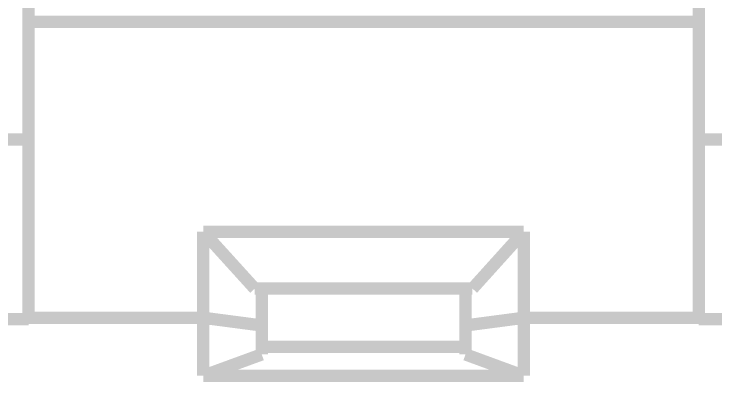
# Model space of a CAD drawing. Extents: x 0.54 to 10.46, y 0.74 to 7.76.
# Drawn here: x 2.7127 to 2.871, y 4.4912 to 4.5741 of the extents above; entities that cross this region are included whole.
import ezdxf

# ---------------------------------------------------------------- set-up
doc = ezdxf.new("R2010")
doc.units = 0
doc.layers.get('0').update_dxf_attribs({"linetype": 'CONTINUOUS'})

msp = doc.modelspace()

# ---------------------------------------------------------------- linework, layer by layer
at = {"color": 0, "const_width": 0.00278}
for points in [[(2.71599, 4.57747), (2.71599, 4.57238)], [(2.86708, 4.57747), (2.86708, 4.57238)], [(2.86708, 4.57238), (2.71599, 4.57238)], [(2.71599, 4.57238), (2.71599, 4.50569)], [(2.86708, 4.50569), (2.86708, 4.57238)], [(2.56814, 4.5459), (2.71599, 4.5459)], [(3.01492, 4.5459), (2.86708, 4.5459)], [(2.75537, 4.52507), (2.82764, 4.52507)], [(2.75537, 4.50569), (2.75537, 4.52507)], [(2.75537, 4.52507), (2.76699, 4.51226)], [(2.81608, 4.51226), (2.82764, 4.52507)], [(2.82764, 4.52507), (2.82764, 4.50569)], [(2.76699, 4.51226), (2.81608, 4.51226)], [(2.76856, 4.50396), (2.76856, 4.51226)], [(2.81451, 4.51226), (2.81451, 4.50396)], [(2.71599, 4.50537), (2.56814, 4.50537)], [(2.75537, 4.50569), (2.71599, 4.50569)], [(2.71599, 4.50569), (2.71599, 4.50537)], [(2.76856, 4.50396), (2.75537, 4.50569)], [(2.75537, 4.49262), (2.75537, 4.50564)], [(2.82764, 4.50569), (2.81451, 4.50396)], [(2.82764, 4.50569), (2.82764, 4.49262)], [(2.86708, 4.50569), (2.82764, 4.50569)], [(2.86708, 4.50537), (2.86708, 4.50569)], [(3.01492, 4.50537), (2.86708, 4.50537)], [(2.76856, 4.49744), (2.76856, 4.50396)], [(2.81451, 4.50396), (2.81451, 4.49744)], [(2.81451, 4.49914), (2.76856, 4.49914)], [(2.76856, 4.49744), (2.75537, 4.49262)], [(2.82764, 4.49262), (2.81451, 4.49744)], [(2.75537, 4.49262), (2.82764, 4.49262)]]:
    msp.add_lwpolyline(points, dxfattribs=at)

doc.saveas('drawing.dxf')
